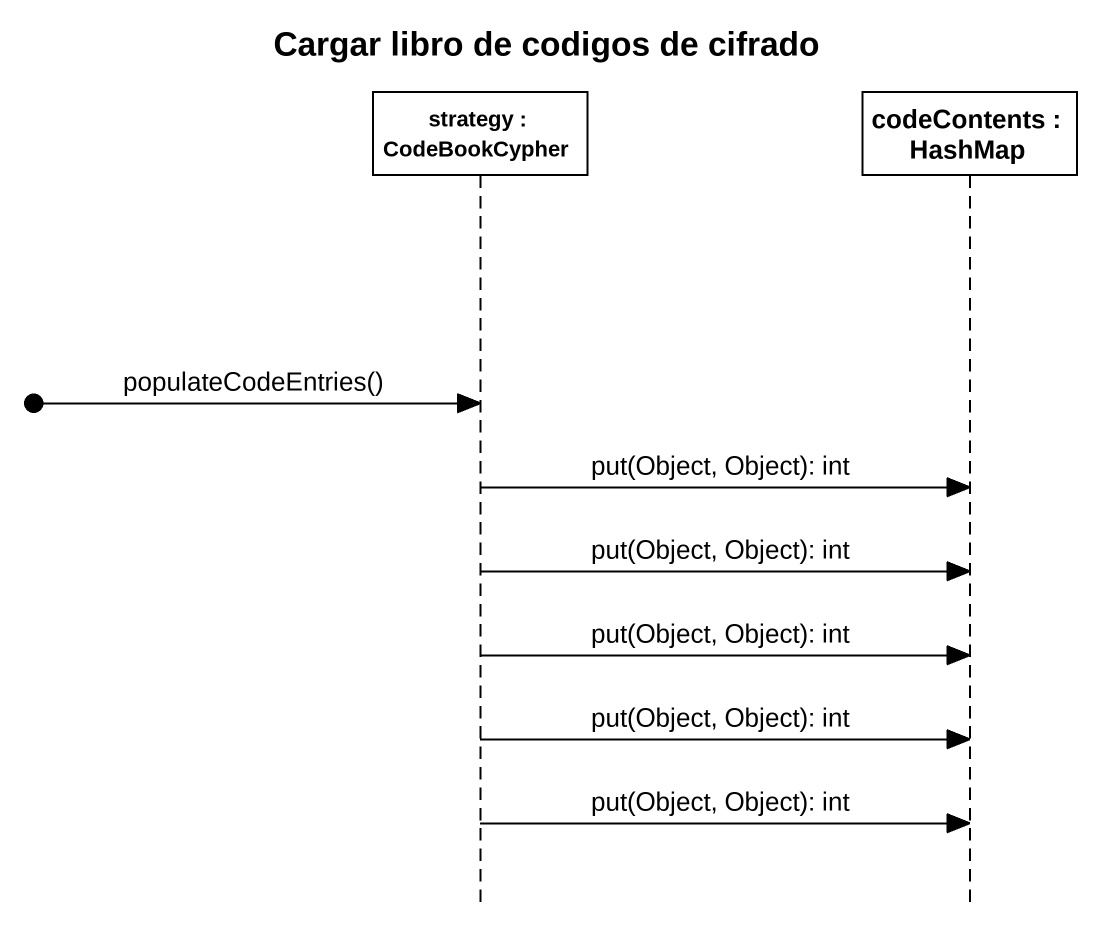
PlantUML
@startuml
title Cargar libro de codigos de cifrado
hide footbox
participant "strategy : CodeBookCypher" as strategy
participant "codeContents : HashMap" as codeContents

[o-> strategy : populateCodeEntries()
strategy -> codeContents : put(Object, Object): int
strategy -> codeContents : put(Object, Object): int
strategy -> codeContents : put(Object, Object): int
strategy -> codeContents : put(Object, Object): int
strategy -> codeContents : put(Object, Object): int
@enduml
